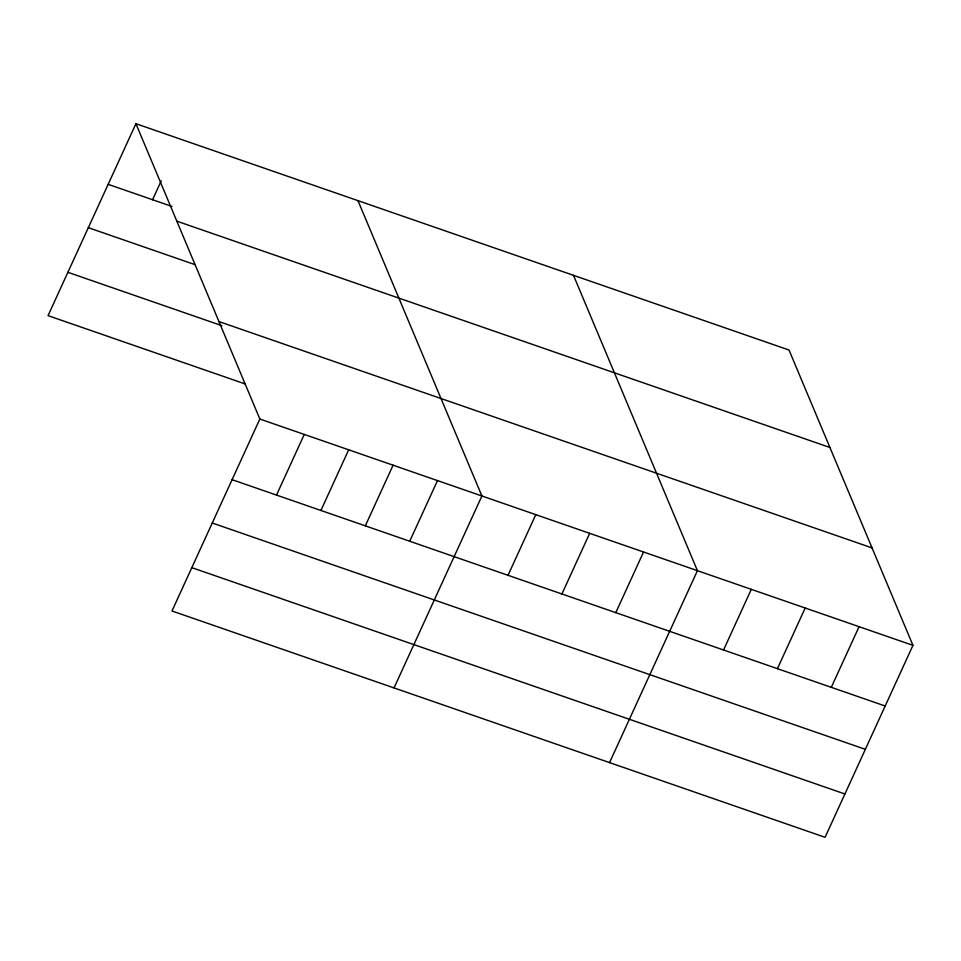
<?xml version="1.0" encoding="UTF-8"?>
<svg xmlns="http://www.w3.org/2000/svg" width="961" height="961" viewBox="0 0 961 961"><rect width="100%" height="100%" fill="white"/><g stroke="black" fill="none" stroke-linecap="round" stroke-linejoin="round"><path stroke-width="1.44" d="M135.921 123.705L259.854 419.032L171.983 610.98L825.079 837.295L912.95 645.36L789.017 350.02L135.921 123.705L48.05 315.64L245.115 383.932M152.571 199.732L161.208 180.86M276.504 495.071L304.265 434.432M320.914 510.459L348.675 449.82M365.324 525.847L393.085 465.208M409.734 541.235L437.495 480.596M394.034 687.92L481.905 495.984L357.972 200.645M508.021 575.303L535.794 514.664M561.909 593.97L589.67 533.331M615.785 612.65L643.546 551.998M609.55 762.614L697.434 570.678L573.501 275.339M723.549 649.984L751.31 589.345M777.425 668.664L805.186 608.025M831.301 687.331L859.074 626.692M108.161 184.344L172.007 206.471M176.824 221.162L829.92 447.49M88.328 227.673L195.191 264.707M218.964 321.575L872.047 547.902M67.883 272.311L221.931 325.695M259.854 419.032L912.95 645.36M232.094 479.683L885.189 706.011M212.261 523.012L865.344 749.328M191.816 567.651L844.911 793.978"/></g></svg>
